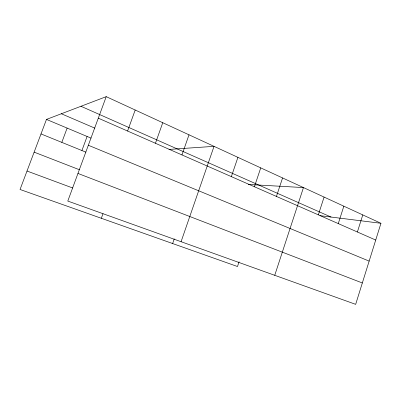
<?xml version="1.0" encoding="UTF-8"?>
<svg xmlns="http://www.w3.org/2000/svg" width="401" height="401" viewBox="0 0 401 401"><rect width="100%" height="100%" fill="white"/><g stroke="black" fill="none" stroke-linecap="round" stroke-linejoin="round"><path stroke-width="0.6" d="M380.95 223.287L355.667 304.344L67.794 201.066L106.22 96.656L380.95 223.287L319.983 215.663M357.386 231.994L362.775 214.911M338.279 223.598L343.837 206.179M318.344 214.841L324.088 197.076M274.735 275.312L303.467 187.573L248.259 184.455M276.439 196.43L282.57 177.939M239.076 261.768L237.487 266.52L20.05 189.483L46.476 119.423L106.22 96.656M254.399 186.746L260.74 167.879M231.357 176.62L237.918 157.357M181.072 241.708L214.034 146.35L168.996 149.423M172.63 243.542L174.255 238.871M181.954 154.921L189.011 134.816M155.438 143.272L162.761 122.716M127.588 131.037L135.197 110.009M101.328 218.279L103.002 213.658M81.919 150.53L87.107 136.47M61.809 142.37L67.132 128.089M27.012 171.032L72.731 188.004M77.959 173.443L362.334 282.971M34.135 152.139L79.448 169.753M41.002 133.929L85.924 152.159M88.33 145.257L369.151 261.106M46.476 119.423L91.082 138.139M61.338 113.759L94.882 128.165M98.3 118.17L375.722 240.049M80.957 106.28L331.025 217.046"/></g></svg>
